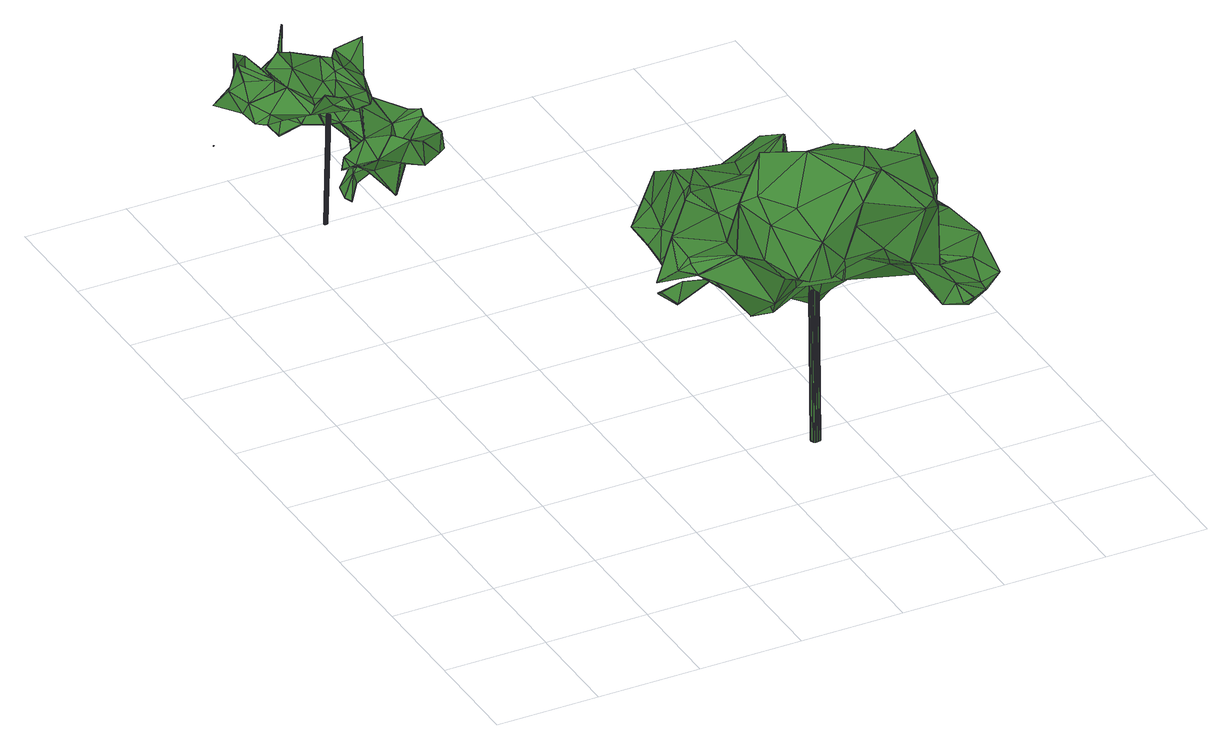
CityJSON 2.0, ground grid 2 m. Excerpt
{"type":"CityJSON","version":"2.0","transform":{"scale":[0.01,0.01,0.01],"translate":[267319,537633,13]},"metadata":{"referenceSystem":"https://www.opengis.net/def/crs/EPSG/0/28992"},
"CityObjects":{
"tree1":{"type":"SolitaryVegetationObject","attributes":{"gtid":514,"crown_width_m":3.33,"crown_median_z":16.41,"crown_r50_m":0.181,"crown_porosity":0.929,"trunk_H_m":2.35,"trunk_DBH_m":0.0684,"trunk_radius_m":0.0342,"trunk_base_height_m":14.06,"original_gtid":"584"},"geometry":[{"type":"Solid","lod":"3","boundaries":[[[[0,1,2]],[[3,4,5]],[[6,7,8]],[[9,10,11]],[[12,13,14]],[[15,16,17]],[[18,19,20]],[[5,21,22]],[[5,22,3]],[[23,24,25]],[[26,5,27]],[[28,29,30]],[[8,7,31]],[[32,33,34]],[[35,36,37]],[[18,38,39]],[[40,41,42]],[[43,44,45]],[[46,47,48]],[[49,50,51]],[[52,53,54]],[[55,13,56]],[[18,6,38]],[[57,58,11]],[[57,59,58]],[[60,61,62]],[[63,64,65]],[[66,67,68]],[[66,2,67]],[[69,70,71]],[[72,73,74]],[[75,76,21]],[[0,76,75]],[[50,49,77]],[[9,11,78]],[[79,80,81]],[[82,83,30]],[[84,85,86]],[[0,75,87]],[[88,89,90]],[[88,90,91]],[[92,93,21]],[[94,95,96]],[[97,98,99]],[[11,10,57]],[[100,101,102]],[[103,75,21]],[[104,105,106]],[[104,106,77]],[[107,108,109]],[[110,111,112]],[[59,113,58]],[[114,113,59]],[[115,116,17]],[[117,45,44]],[[28,30,83]],[[95,65,64]],[[118,119,36]],[[118,36,49]],[[78,11,58]],[[120,121,57]],[[122,24,63]],[[87,1,0]],[[123,70,124]],[[125,31,7]],[[126,31,127]],[[74,128,103]],[[93,74,103]],[[94,129,130]],[[131,132,108]],[[4,133,134]],[[135,136,137]],[[135,65,136]],[[138,91,139]],[[99,140,55]],[[13,141,56]],[[37,36,119]],[[130,129,142]],[[40,143,15]],[[57,144,120]],[[145,116,115]],[[4,146,60]],[[69,147,148]],[[149,150,151]],[[152,153,14]],[[154,155,156]],[[2,76,0]],[[81,157,79]],[[10,144,57]],[[158,33,159]],[[153,152,126]],[[160,92,79]],[[160,79,157]],[[21,93,103]],[[81,80,161]],[[136,95,94]],[[136,94,130]],[[14,153,162]],[[100,86,85]],[[163,59,121]],[[164,165,43]],[[165,166,43]],[[119,166,167]],[[168,169,25]],[[124,89,88]],[[127,31,125]],[[170,134,148]],[[51,171,49]],[[32,159,33]],[[32,172,159]],[[92,173,93]],[[147,69,71]],[[147,71,171]],[[8,174,39]],[[79,5,80]],[[162,109,175]],[[72,74,176]],[[67,1,87]],[[67,87,137]],[[75,138,139]],[[72,151,73]],[[177,178,52]],[[39,23,18]],[[95,136,65]],[[179,6,18]],[[6,179,180]],[[45,181,164]],[[45,164,43]],[[112,111,182]],[[95,64,96]],[[61,4,62]],[[13,140,183]],[[79,92,5]],[[21,5,92]],[[130,142,67]],[[130,67,137]],[[184,176,160]],[[185,186,187]],[[82,187,186]],[[82,186,185]],[[188,169,83]],[[188,83,82]],[[163,19,114]],[[119,167,37]],[[40,189,143]],[[190,189,145]],[[41,40,15]],[[41,17,116]],[[41,15,17]],[[173,160,176]],[[91,191,74]],[[26,80,5]],[[63,65,122]],[[102,53,192]],[[102,192,84]],[[39,174,152]],[[135,137,87]],[[12,175,193]],[[144,10,194]],[[35,77,36]],[[121,195,19]],[[196,82,101]],[[78,113,9]],[[63,152,96]],[[152,14,96]],[[17,16,105]],[[197,177,185]],[[13,198,14]],[[53,102,54]],[[194,199,200]],[[31,126,174]],[[31,174,8]],[[169,33,158]],[[201,112,34]],[[172,158,159]],[[82,185,52]],[[115,105,202]],[[203,4,61]],[[28,83,117]],[[171,51,147]],[[191,138,128]],[[191,128,74]],[[35,104,77]],[[151,29,28]],[[49,36,77]],[[17,105,115]],[[10,9,48]],[[15,143,16]],[[55,60,62]],[[28,204,205]],[[206,207,168]],[[110,168,207]],[[200,199,145]],[[73,91,74]],[[44,43,118]],[[115,202,145]],[[158,208,180]],[[30,29,143]],[[151,143,29]],[[194,48,199]],[[6,208,7]],[[209,82,30]],[[47,210,197]],[[190,47,197]],[[192,178,177]],[[53,178,192]],[[200,104,35]],[[145,104,200]],[[42,211,40]],[[182,32,34]],[[148,147,170]],[[116,145,189]],[[84,192,212]],[[213,212,192]],[[206,56,214]],[[143,189,209]],[[116,189,40]],[[112,182,34]],[[209,30,143]],[[5,4,215]],[[107,109,216]],[[152,174,126]],[[94,13,129]],[[127,125,217]],[[3,218,4]],[[148,134,133]],[[62,4,218]],[[208,158,219]],[[121,59,57]],[[8,39,38]],[[88,149,124]],[[137,136,130]],[[206,55,56]],[[89,55,206]],[[60,55,89]],[[202,104,145]],[[51,50,147]],[[170,147,220]],[[170,220,157]],[[52,178,53]],[[188,18,23]],[[84,86,102]],[[10,48,194]],[[46,48,9]],[[63,96,64]],[[155,154,221]],[[149,222,123]],[[212,85,84]],[[142,98,67]],[[153,217,125]],[[163,121,19]],[[25,169,188]],[[201,34,33]],[[102,86,100]],[[216,208,107]],[[216,7,208]],[[25,188,23]],[[134,215,4]],[[4,203,146]],[[146,203,61]],[[146,61,60]],[[182,172,32]],[[123,124,149]],[[8,38,6]],[[77,106,50]],[[105,50,106]],[[122,223,206]],[[72,224,151]],[[143,151,224]],[[118,204,225]],[[205,204,118]],[[66,218,3]],[[226,218,66]],[[114,85,212]],[[114,196,85]],[[216,125,7]],[[201,33,169]],[[227,228,220]],[[4,229,133]],[[153,126,217]],[[214,56,111]],[[44,28,117]],[[175,109,108]],[[103,128,75]],[[75,128,138]],[[158,180,179]],[[131,111,132]],[[56,132,111]],[[207,214,111]],[[74,93,176]],[[169,158,179]],[[221,156,155]],[[1,67,2]],[[66,76,2]],[[3,76,66]],[[211,116,40]],[[13,193,141]],[[179,20,19]],[[184,228,16]],[[227,16,228]],[[3,22,76]],[[21,76,22]],[[78,58,113]],[[13,94,198]],[[102,101,54]],[[122,206,24]],[[92,160,173]],[[55,140,13]],[[82,52,101]],[[223,230,206]],[[231,232,230]],[[54,101,52]],[[100,196,101]],[[221,154,156]],[[13,12,193]],[[14,198,94]],[[12,14,175]],[[5,215,27]],[[24,233,63]],[[67,97,68]],[[63,233,152]],[[171,205,49]],[[234,194,200]],[[215,134,27]],[[209,187,82]],[[210,235,213]],[[164,120,165]],[[164,181,120]],[[184,16,176]],[[231,75,139]],[[231,135,75]],[[206,214,207]],[[211,236,116]],[[197,210,213]],[[236,211,42]],[[196,100,85]],[[190,197,185]],[[14,94,96]],[[9,235,46]],[[47,235,210]],[[46,235,47]],[[131,182,111]],[[212,213,235]],[[127,217,126]],[[131,219,182]],[[169,168,110]],[[91,73,88]],[[131,107,219]],[[131,108,107]],[[107,208,219]],[[173,176,93]],[[125,109,162]],[[47,190,48]],[[179,83,169]],[[45,83,179]],[[45,179,19]],[[117,83,45]],[[90,139,91]],[[237,167,166]],[[18,20,179]],[[190,209,189]],[[196,18,82]],[[188,82,18]],[[124,133,229]],[[124,229,89]],[[19,18,196]],[[114,19,196]],[[223,122,135]],[[122,65,135]],[[71,70,123]],[[75,135,87]],[[200,35,167]],[[37,167,35]],[[16,224,176]],[[72,176,224]],[[175,14,162]],[[143,224,16]],[[234,200,238]],[[167,237,238]],[[167,238,200]],[[97,67,98]],[[182,239,172]],[[219,239,182]],[[140,98,183]],[[13,183,98]],[[99,98,140]],[[235,9,113]],[[235,113,212]],[[114,212,113]],[[172,239,158]],[[6,180,208]],[[219,158,239]],[[110,201,169]],[[110,112,201]],[[216,109,125]],[[191,91,138]],[[161,240,81]],[[157,81,240]],[[166,234,237]],[[202,105,104]],[[25,24,168]],[[206,168,24]],[[105,16,227]],[[105,227,50]],[[220,160,157]],[[99,218,226]],[[55,218,99]],[[62,218,55]],[[118,225,44]],[[162,153,125]],[[241,134,170]],[[71,123,222]],[[71,222,171]],[[147,50,227]],[[147,227,220]],[[184,160,228]],[[220,228,160]],[[144,194,165]],[[151,222,149]],[[28,222,151]],[[171,222,28]],[[132,56,141]],[[132,141,108]],[[151,150,73]],[[88,73,150]],[[119,118,166]],[[43,166,118]],[[193,175,141]],[[108,141,175]],[[241,26,27]],[[68,226,66]],[[41,242,42]],[[90,231,139]],[[26,170,243]],[[241,170,26]],[[243,170,157]],[[68,97,226]],[[99,226,97]],[[90,232,231]],[[89,232,90]],[[206,232,89]],[[205,171,28]],[[194,234,165]],[[166,165,234]],[[24,23,233]],[[39,152,233]],[[39,233,23]],[[142,129,98]],[[165,120,144]],[[163,114,59]],[[190,187,209]],[[185,187,190]],[[45,195,181]],[[45,19,195]],[[120,181,195]],[[120,195,121]],[[145,199,190]],[[48,190,199]],[[231,230,135]],[[223,135,230]],[[185,177,52]],[[28,225,204]],[[192,177,213]],[[129,13,98]],[[116,242,41]],[[236,242,116]],[[42,242,236]],[[197,213,177]],[[206,230,232]],[[148,70,69]],[[133,70,148]],[[124,70,133]],[[26,240,161]],[[243,157,240]],[[26,243,240]],[[80,26,161]],[[207,111,110]],[[49,205,118]],[[241,27,134]],[[60,229,4]],[[89,229,60]],[[28,44,225]],[[234,238,237]],[[149,88,150]],[[244,245,246]],[[244,246,247]],[[247,246,248]],[[247,248,249]],[[246,245,250]],[[246,250,248]],[[248,250,251]],[[248,251,249]],[[250,245,252]],[[250,252,251]],[[251,252,253]],[[251,253,249]],[[252,245,254]],[[252,254,253]],[[253,254,255]],[[253,255,249]],[[254,245,256]],[[254,256,255]],[[255,256,257]],[[255,257,249]],[[256,245,258]],[[256,258,257]],[[257,258,259]],[[257,259,249]],[[258,245,260]],[[258,260,259]],[[259,260,261]],[[259,261,249]],[[260,245,262]],[[260,262,261]],[[261,262,263]],[[261,263,249]],[[262,245,264]],[[262,264,263]],[[263,264,265]],[[263,265,249]],[[264,245,266]],[[264,266,265]],[[265,266,267]],[[265,267,249]],[[266,245,268]],[[266,268,267]],[[267,268,269]],[[267,269,249]],[[268,245,270]],[[268,270,269]],[[269,270,271]],[[269,271,249]],[[270,245,272]],[[270,272,271]],[[271,272,273]],[[271,273,249]],[[273,272,274]],[[273,274,249]],[[272,245,275]],[[272,275,274]],[[275,245,276]],[[275,276,274]],[[274,276,277]],[[274,277,249]],[[276,245,278]],[[276,278,277]],[[277,278,279]],[[277,279,249]],[[278,245,280]],[[278,280,279]],[[279,280,281]],[[279,281,249]],[[280,245,282]],[[280,282,281]],[[281,282,283]],[[281,283,249]],[[283,282,284]],[[283,284,249]],[[282,245,285]],[[282,285,284]],[[284,285,286]],[[284,286,249]],[[285,245,244]],[[285,244,286]],[[286,244,247]],[[286,247,249]]]]}]},
"tree2":{"type":"SolitaryVegetationObject","attributes":{"gtid":475,"crown_width_m":5.94,"crown_median_z":17.25,"crown_r50_m":0.248,"crown_porosity":0.915,"trunk_H_m":4.06,"trunk_DBH_m":0.189,"trunk_radius_m":0.0946,"trunk_base_height_m":13.19,"original_gtid":"539"},"geometry":[{"type":"Solid","lod":"3","boundaries":[[[[287,288,289]],[[288,287,290]],[[291,292,293]],[[294,295,296]],[[297,298,299]],[[300,301,302]],[[303,304,305]],[[306,307,308]],[[309,310,311]],[[312,313,300]],[[314,315,316]],[[317,316,318]],[[299,319,320]],[[321,322,323]],[[324,310,325]],[[297,299,320]],[[291,293,326]],[[327,328,329]],[[304,330,331]],[[332,333,334]],[[335,336,337]],[[338,339,340]],[[341,342,343]],[[341,343,296]],[[344,345,346]],[[315,347,306]],[[348,349,350]],[[298,351,319]],[[352,353,354]],[[305,304,331]],[[355,356,357]],[[293,354,358]],[[346,359,344]],[[360,361,362]],[[363,360,362]],[[364,326,365]],[[364,365,308]],[[366,367,368]],[[369,370,371]],[[372,373,374]],[[287,375,376]],[[296,295,377]],[[294,378,295]],[[379,380,381]],[[306,347,307]],[[379,382,380]],[[383,384,378]],[[378,384,303]],[[298,319,299]],[[302,385,300]],[[386,387,388]],[[364,389,390]],[[313,301,300]],[[311,371,361]],[[328,391,392]],[[313,393,301]],[[307,347,394]],[[318,306,308]],[[316,317,395]],[[316,395,314]],[[378,396,383]],[[397,383,396]],[[373,370,398]],[[399,400,401]],[[305,402,403]],[[404,325,346]],[[335,357,405]],[[314,395,406]],[[342,407,408]],[[378,409,410]],[[378,294,409]],[[411,291,412]],[[296,343,294]],[[315,306,318]],[[315,318,316]],[[413,344,363]],[[414,307,394]],[[389,330,383]],[[337,415,335]],[[416,417,391]],[[406,366,314]],[[386,406,380]],[[418,341,328]],[[418,328,327]],[[331,419,305]],[[297,420,298]],[[421,298,420]],[[355,357,415]],[[355,415,323]],[[311,361,309]],[[338,422,339]],[[423,324,424]],[[405,425,426]],[[427,428,350]],[[300,429,312]],[[339,422,430]],[[431,351,298]],[[396,378,410]],[[311,432,433]],[[371,434,369]],[[435,349,436]],[[359,346,363]],[[325,309,346]],[[437,438,288]],[[437,288,439]],[[395,440,406]],[[375,293,292]],[[441,348,442]],[[392,321,329]],[[443,444,422]],[[309,325,310]],[[430,444,352]],[[422,444,430]],[[333,332,445]],[[346,345,431]],[[446,326,364]],[[412,390,447]],[[448,304,384]],[[336,342,418]],[[339,289,438]],[[354,289,339]],[[412,326,446]],[[352,440,449]],[[357,404,405]],[[429,300,385]],[[404,357,450]],[[404,450,325]],[[406,440,380]],[[451,452,453]],[[308,365,454]],[[455,456,436]],[[435,436,456]],[[336,457,342]],[[386,380,387]],[[458,459,457]],[[460,461,462]],[[312,429,463]],[[411,342,408]],[[406,386,367]],[[464,465,466]],[[467,466,465]],[[467,465,464]],[[468,467,469]],[[403,470,305]],[[379,471,382]],[[317,454,353]],[[291,472,292]],[[352,449,353]],[[317,353,449]],[[458,457,473]],[[409,411,410]],[[405,404,346]],[[434,371,474]],[[424,356,355]],[[475,442,476]],[[379,477,471]],[[323,415,478]],[[362,361,371]],[[479,378,303]],[[373,398,399]],[[303,384,304]],[[480,481,374]],[[480,374,373]],[[341,296,328]],[[320,319,482]],[[366,483,484]],[[421,431,298]],[[352,485,440]],[[380,440,485]],[[347,486,414]],[[389,487,488]],[[406,367,366]],[[421,482,345]],[[351,345,482]],[[489,490,403]],[[421,345,413]],[[487,491,488]],[[488,491,492]],[[432,310,324]],[[493,458,332]],[[389,383,397]],[[433,432,476]],[[466,387,464]],[[434,494,369]],[[434,474,427]],[[448,330,304]],[[332,495,445]],[[437,496,438]],[[497,468,498]],[[468,499,498]],[[363,362,413]],[[407,458,287]],[[485,352,500]],[[302,500,385]],[[393,501,301]],[[478,415,337]],[[418,478,337]],[[323,478,321]],[[321,478,418]],[[488,330,389]],[[448,383,330]],[[495,502,473]],[[318,308,503]],[[318,503,317]],[[346,309,363]],[[309,360,363]],[[293,375,354]],[[289,354,375]],[[418,342,341]],[[368,483,366]],[[328,490,391]],[[326,454,365]],[[421,420,482]],[[432,311,310]],[[399,480,373]],[[401,480,399]],[[504,505,456]],[[489,391,490]],[[497,498,506]],[[497,506,466]],[[401,463,422]],[[401,422,338]],[[481,401,338]],[[445,405,333]],[[507,349,453]],[[454,317,503]],[[361,360,309]],[[295,470,377]],[[397,396,390]],[[364,414,483]],[[329,321,327]],[[392,391,322]],[[454,326,293]],[[322,321,392]],[[417,416,456]],[[508,407,342]],[[482,420,509]],[[474,433,428]],[[474,428,427]],[[481,480,401]],[[362,371,413]],[[508,342,457]],[[508,457,407]],[[510,511,460]],[[373,372,413]],[[453,452,398]],[[453,349,435]],[[321,418,327]],[[334,288,290]],[[315,314,486]],[[470,490,377]],[[512,330,488]],[[512,488,492]],[[479,305,470]],[[479,470,295]],[[295,378,479]],[[383,448,384]],[[328,377,490]],[[485,500,380]],[[473,457,336]],[[287,376,407]],[[408,292,472]],[[487,483,513]],[[364,483,487]],[[334,290,332]],[[442,433,476]],[[451,399,452]],[[382,387,380]],[[324,450,356]],[[337,336,418]],[[412,447,411]],[[411,447,410]],[[348,436,349]],[[289,288,438]],[[405,426,333]],[[385,443,429]],[[500,352,443]],[[500,443,385]],[[455,417,456]],[[461,460,511]],[[411,408,291]],[[374,437,514]],[[329,328,392]],[[377,328,296]],[[347,315,486]],[[443,352,444]],[[434,427,494]],[[380,500,381]],[[409,343,411]],[[431,425,346]],[[405,346,425]],[[447,390,396]],[[450,357,356]],[[471,453,469]],[[453,435,469]],[[339,430,354]],[[412,446,390]],[[364,390,446]],[[512,331,330]],[[512,492,331]],[[433,442,428]],[[469,467,464]],[[491,462,388]],[[364,487,389]],[[369,398,370]],[[413,371,370]],[[413,370,373]],[[291,408,472]],[[289,375,287]],[[350,428,442]],[[473,335,405]],[[405,495,473]],[[364,308,414]],[[332,473,502]],[[335,415,357]],[[307,414,308]],[[412,291,326]],[[398,452,399]],[[354,430,352]],[[426,425,439]],[[431,439,425]],[[351,431,345]],[[515,475,476]],[[471,469,464]],[[471,464,382]],[[397,390,389]],[[413,345,344]],[[351,482,319]],[[505,499,468]],[[435,456,505]],[[419,499,505]],[[375,292,376]],[[350,442,348]],[[515,441,475]],[[391,441,322]],[[515,322,441]],[[332,502,495]],[[340,438,496]],[[506,516,492]],[[498,516,506]],[[423,424,515]],[[454,503,308]],[[382,464,387]],[[324,325,450]],[[353,358,354]],[[342,411,343]],[[483,368,367]],[[398,507,453]],[[416,489,403]],[[303,305,479]],[[369,494,398]],[[507,398,494]],[[468,469,505]],[[469,435,505]],[[388,517,491]],[[466,517,388]],[[506,517,466]],[[489,416,391]],[[470,403,490]],[[409,294,343]],[[396,410,447]],[[363,344,359]],[[293,358,454]],[[335,473,336]],[[399,451,477]],[[408,376,292]],[[407,376,408]],[[504,419,505]],[[463,443,422]],[[429,443,463]],[[393,400,501]],[[455,436,417]],[[417,436,348]],[[441,391,417]],[[441,417,348]],[[441,442,475]],[[476,423,515]],[[476,432,423]],[[474,371,518]],[[311,518,371]],[[424,355,322]],[[324,423,432]],[[433,474,518]],[[433,518,311]],[[477,451,471]],[[453,471,451]],[[302,301,500]],[[381,500,301]],[[504,519,419]],[[419,519,402]],[[403,402,519]],[[477,501,400]],[[379,381,477]],[[381,501,477]],[[504,456,416]],[[301,501,381]],[[419,331,516]],[[419,516,499]],[[498,499,516]],[[424,324,356]],[[492,516,331]],[[424,322,515]],[[445,495,405]],[[437,439,514]],[[317,449,395]],[[355,323,322]],[[419,402,305]],[[395,449,440]],[[290,493,332]],[[407,457,459]],[[461,388,462]],[[313,400,393]],[[520,513,521]],[[520,521,461]],[[466,388,387]],[[288,333,439]],[[439,333,426]],[[334,333,288]],[[520,461,511]],[[513,520,522]],[[463,401,400]],[[297,320,509]],[[463,400,312]],[[312,400,313]],[[399,477,400]],[[473,332,458]],[[459,458,407]],[[287,458,290]],[[290,458,493]],[[497,467,468]],[[466,467,497]],[[374,496,437]],[[492,517,506]],[[491,517,492]],[[353,454,358]],[[461,367,388]],[[386,388,367]],[[347,414,394]],[[421,514,431]],[[439,431,514]],[[416,519,504]],[[403,519,416]],[[413,372,514]],[[413,514,421]],[[374,514,372]],[[494,349,507]],[[350,349,427]],[[494,427,349]],[[460,462,510]],[[491,487,462]],[[520,510,522]],[[513,522,510]],[[511,510,520]],[[513,510,487]],[[510,462,487]],[[438,340,339]],[[314,366,484]],[[521,367,461]],[[513,367,521]],[[484,414,486]],[[484,483,414]],[[314,484,486]],[[483,367,513]],[[374,481,496]],[[338,340,496]],[[338,496,481]],[[297,509,420]],[[482,509,320]],[[523,524,525]],[[523,525,526]],[[526,525,527]],[[526,527,528]],[[525,524,529]],[[525,529,527]],[[527,529,530]],[[527,530,528]],[[529,524,531]],[[529,531,530]],[[530,531,532]],[[530,532,528]],[[531,524,533]],[[531,533,532]],[[532,533,534]],[[532,534,528]],[[533,524,535]],[[533,535,534]],[[534,535,536]],[[534,536,528]],[[535,524,537]],[[535,537,536]],[[536,537,538]],[[536,538,528]],[[537,524,539]],[[537,539,538]],[[538,539,540]],[[538,540,528]],[[539,524,541]],[[539,541,540]],[[540,541,542]],[[540,542,528]],[[541,524,543]],[[541,543,542]],[[542,543,544]],[[542,544,528]],[[543,524,545]],[[543,545,544]],[[544,545,546]],[[544,546,528]],[[545,524,547]],[[545,547,546]],[[546,547,548]],[[546,548,528]],[[547,524,549]],[[547,549,548]],[[548,549,550]],[[548,550,528]],[[549,524,551]],[[549,551,550]],[[550,551,552]],[[550,552,528]],[[551,524,553]],[[551,553,552]],[[552,553,554]],[[552,554,528]],[[553,524,555]],[[553,555,554]],[[554,555,556]],[[554,556,528]],[[555,524,557]],[[555,557,556]],[[556,557,558]],[[556,558,528]],[[557,524,559]],[[557,559,558]],[[558,559,560]],[[558,560,528]],[[559,524,561]],[[559,561,560]],[[560,561,562]],[[560,562,528]],[[561,524,563]],[[561,563,562]],[[562,563,564]],[[562,564,528]],[[563,524,565]],[[563,565,564]],[[564,565,566]],[[564,566,528]],[[565,524,567]],[[565,567,566]],[[566,567,568]],[[566,568,528]],[[567,524,569]],[[567,569,568]],[[568,569,570]],[[568,570,528]],[[569,524,571]],[[569,571,570]],[[570,571,572]],[[570,572,528]],[[571,524,523]],[[571,523,572]],[[572,523,526]],[[572,526,528]]]]}]}
},
"vertices":[
[92,1358,347],[69,1376,351],[70,1377,351],[149,1375,391],[190,1391,403],[201,1390,343],[252,1155,413],[218,1170,430],[209,1132,426],[323,1084,305],[370,1103,316],[352,1085,322],[91,1245,482],[128,1283,427],[124,1226,445],[266,1251,238],[275,1281,266],[268,1251,238],[247,1178,396],[307,1179,343],[277,1202,393],[150,1349,341],[156,1357,370],[193,1211,394],[175,1245,400],[210,1243,391],[225,1404,313],[239,1391,363],[320,1256,306],[296,1233,273],[309,1218,300],[200,1151,442],[315,1310,447],[290,1304,405],[268,1324,427],[362,1240,289],[376,1240,283],[384,1228,289],[251,1155,412],[201,1153,415],[252,1222,232],[233,1237,200],[223,1199,202],[354,1210,341],[337,1226,334],[345,1192,355],[310,1138,282],[287,1124,232],[312,1138,281],[373,1271,277],[340,1313,281],[341,1313,282],[200,1157,316],[182,1130,310],[182,1130,312],[140,1328,407],[167,1300,464],[368,1109,348],[311,1070,367],[303,1104,353],[189,1372,416],[208,1410,446],[189,1373,416],[110,1214,387],[76,1208,391],[87,1246,367],[103,1346,413],[76,1336,406],[96,1376,436],[297,1365,353],[295,1365,353],[300,1348,320],[221,1273,312],[221,1273,314],[184,1286,316],[109,1343,342],[92,1358,349],[373,1271,276],[311,1069,366],[212,1403,312],[212,1404,313],[220,1435,290],[245,1166,338],[314,1211,327],[213,1104,325],[242,1108,327],[213,1106,326],[79,1339,354],[223,1324,330],[203,1340,384],[185,1322,321],[184,1286,318],[205,1374,331],[185,1322,319],[64,1256,412],[58,1221,391],[84,1214,407],[96,1377,438],[71,1311,460],[113,1367,434],[207,1125,317],[200,1156,317],[196,1125,316],[161,1320,317],[331,1247,292],[287,1272,264],[331,1278,292],[228,1246,437],[207,1263,464],[201,1240,427],[237,1252,423],[233,1267,452],[266,1324,427],[303,1104,351],[276,1123,360],[274,1237,238],[261,1225,207],[336,1225,334],[382,1240,302],[385,1228,290],[356,1154,359],[354,1154,359],[123,1261,385],[270,1336,319],[224,1343,333],[194,1178,430],[159,1148,461],[159,1149,462],[140,1290,304],[75,1297,430],[43,1293,422],[234,1267,452],[207,1264,462],[252,1389,375],[252,1391,375],[98,1310,370],[57,1265,388],[28,1323,381],[140,1289,305],[161,1320,319],[103,1345,415],[167,1298,464],[70,1311,461],[289,1228,269],[365,1130,321],[305,1197,257],[209,1410,446],[301,1349,319],[296,1385,350],[255,1326,320],[232,1309,310],[258,1281,303],[144,1173,412],[152,1176,427],[28,1321,297],[28,1322,298],[29,1321,298],[256,1387,255],[286,1247,411],[315,1309,446],[262,1342,298],[220,1436,291],[167,1214,417],[295,1135,329],[346,1192,354],[345,1174,344],[354,1210,339],[359,1232,298],[210,1244,392],[279,1256,381],[289,1410,310],[332,1299,303],[315,1309,448],[224,1343,331],[178,1153,434],[138,1234,475],[232,1309,308],[240,1145,284],[204,1140,312],[278,1202,394],[262,1188,418],[355,1162,370],[267,1324,428],[76,1298,430],[272,1299,296],[240,1147,284],[248,1136,288],[300,1154,282],[259,1221,395],[304,1197,258],[291,1147,272],[140,1288,304],[209,1120,315],[123,1262,498],[338,1147,313],[354,1162,370],[245,1165,338],[286,1125,232],[106,1239,401],[301,1154,281],[307,1196,274],[288,1304,406],[297,1233,271],[208,1412,446],[359,1234,298],[332,1278,293],[166,1289,395],[201,1241,426],[261,1188,419],[306,1196,275],[285,1123,232],[232,1186,201],[243,1108,326],[248,1134,288],[171,1268,439],[229,1388,366],[226,1238,425],[159,1150,461],[149,1374,393],[247,1251,436],[264,1342,298],[28,1321,299],[289,1304,308],[125,1279,388],[257,1281,302],[340,1228,320],[112,1367,433],[284,1312,290],[282,1312,289],[229,1386,366],[140,1328,405],[150,1347,341],[156,1355,370],[152,1197,408],[315,1211,327],[293,1121,299],[232,1186,199],[340,1226,320],[311,1218,300],[289,1304,407],[221,1435,291],[257,1380,328],[224,1199,201],[225,1402,312],[228,1275,106],[225,1275,106],[228,1276,106],[226,1259,341],[225,1259,341],[222,1258,341],[228,1277,106],[225,1260,341],[227,1278,106],[224,1261,341],[226,1278,106],[223,1262,341],[225,1278,106],[222,1262,341],[224,1278,106],[221,1262,341],[223,1278,106],[220,1261,341],[222,1277,106],[219,1260,341],[222,1276,106],[219,1259,341],[222,1275,106],[219,1258,341],[222,1274,106],[219,1257,341],[222,1273,106],[219,1256,341],[223,1272,106],[220,1256,341],[221,1255,341],[224,1272,106],[225,1272,106],[222,1255,341],[226,1272,106],[223,1255,341],[227,1272,106],[224,1256,341],[228,1273,106],[225,1256,341],[225,1257,341],[228,1274,106],[225,1258,341],
[708,365,351],[694,417,297],[732,374,315],[707,367,353],[733,265,490],[739,298,387],[741,297,388],[576,150,520],[558,222,596],[543,217,531],[633,659,200],[578,615,205],[579,692,185],[1016,469,273],[1004,542,363],[1010,446,311],[700,182,671],[719,177,698],[663,287,683],[893,114,396],[881,111,404],[860,151,385],[539,669,410],[529,621,420],[562,675,453],[972,500,259],[991,570,335],[984,171,405],[933,125,409],[961,164,394],[940,254,377],[923,161,390],[567,656,210],[579,693,186],[433,333,476],[449,388,511],[405,361,445],[512,551,418],[484,611,396],[789,214,454],[465,319,467],[532,301,498],[460,337,481],[756,182,677],[759,250,686],[651,391,424],[604,441,313],[646,459,321],[482,412,405],[507,372,430],[440,358,445],[817,454,330],[809,413,324],[771,427,306],[539,298,494],[581,249,412],[568,186,503],[612,591,345],[620,563,277],[560,595,360],[896,97,419],[648,453,504],[728,514,472],[677,517,502],[579,616,207],[951,361,388],[900,302,412],[829,351,366],[458,432,418],[467,468,412],[466,468,410],[828,308,411],[604,598,355],[620,700,396],[622,701,400],[626,692,389],[616,652,383],[801,160,484],[823,197,451],[953,217,419],[894,250,424],[908,228,417],[759,638,475],[721,615,385],[665,681,409],[709,548,353],[784,590,355],[725,501,333],[726,349,362],[639,332,381],[537,302,603],[617,139,590],[948,475,420],[985,367,428],[990,488,394],[909,383,467],[707,158,636],[700,180,671],[1009,445,310],[908,328,446],[916,359,470],[930,305,539],[825,146,597],[757,176,517],[544,363,487],[461,348,487],[989,579,348],[894,98,419],[997,264,380],[665,148,536],[703,176,578],[783,581,427],[834,543,370],[933,532,353],[878,507,334],[668,321,642],[608,361,655],[484,546,394],[528,489,367],[1002,285,419],[612,317,347],[632,270,418],[595,146,511],[636,140,510],[618,245,460],[703,198,505],[687,636,345],[882,143,428],[457,431,416],[645,362,565],[646,360,460],[465,320,465],[738,334,651],[633,658,202],[621,562,277],[896,439,342],[542,523,503],[519,464,447],[593,556,349],[603,443,311],[769,582,523],[663,540,492],[959,469,295],[862,416,360],[619,561,277],[552,581,512],[590,577,506],[754,644,488],[770,425,494],[745,432,459],[684,462,297],[738,398,281],[621,454,299],[991,316,402],[566,439,498],[583,504,511],[956,441,338],[929,432,355],[618,462,419],[773,188,483],[668,149,517],[736,161,689],[971,284,385],[484,546,396],[842,505,361],[789,505,370],[774,460,448],[852,241,399],[735,324,506],[726,350,548],[585,349,330],[587,351,330],[585,350,328],[840,292,565],[876,321,501],[876,258,578],[944,474,296],[875,364,479],[876,323,502],[931,307,540],[832,344,529],[822,373,579],[802,414,514],[568,291,615],[851,419,444],[677,342,433],[516,390,426],[693,621,465],[531,475,532],[549,511,523],[913,495,407],[406,360,444],[613,229,611],[819,541,360],[821,491,342],[610,659,220],[872,186,444],[940,160,403],[980,356,413],[932,126,410],[874,195,560],[850,164,600],[598,323,591],[538,303,603],[881,225,581],[859,233,649],[638,334,381],[770,580,522],[530,424,442],[731,472,320],[862,298,575],[851,309,627],[835,309,620],[990,452,354],[1002,543,364],[546,357,443],[914,196,399],[717,347,595],[780,385,585],[882,301,656],[749,548,471],[576,338,441],[632,660,201],[843,219,568],[815,300,550],[757,197,670],[824,198,453],[649,528,313],[522,478,516],[806,276,635],[877,258,580],[643,606,429],[689,334,628],[779,291,499],[842,298,421],[806,216,566],[734,375,19],[725,375,19],[734,377,19],[733,379,425],[732,382,425],[723,380,425],[733,380,19],[731,384,425],[732,382,19],[730,386,425],[730,383,19],[728,388,425],[728,384,19],[726,389,425],[725,384,19],[723,389,425],[723,384,19],[721,389,425],[720,383,19],[718,388,425],[718,382,19],[717,386,425],[717,380,19],[715,384,425],[716,378,19],[714,382,425],[716,375,19],[714,380,425],[716,373,19],[714,377,425],[717,370,19],[715,375,425],[718,368,19],[716,373,425],[720,367,19],[718,371,425],[722,366,19],[721,370,425],[725,366,19],[723,370,425],[727,366,19],[726,370,425],[730,367,19],[728,371,425],[732,368,19],[730,373,425],[733,370,19],[731,375,425],[734,372,19],[732,377,425]
]}
